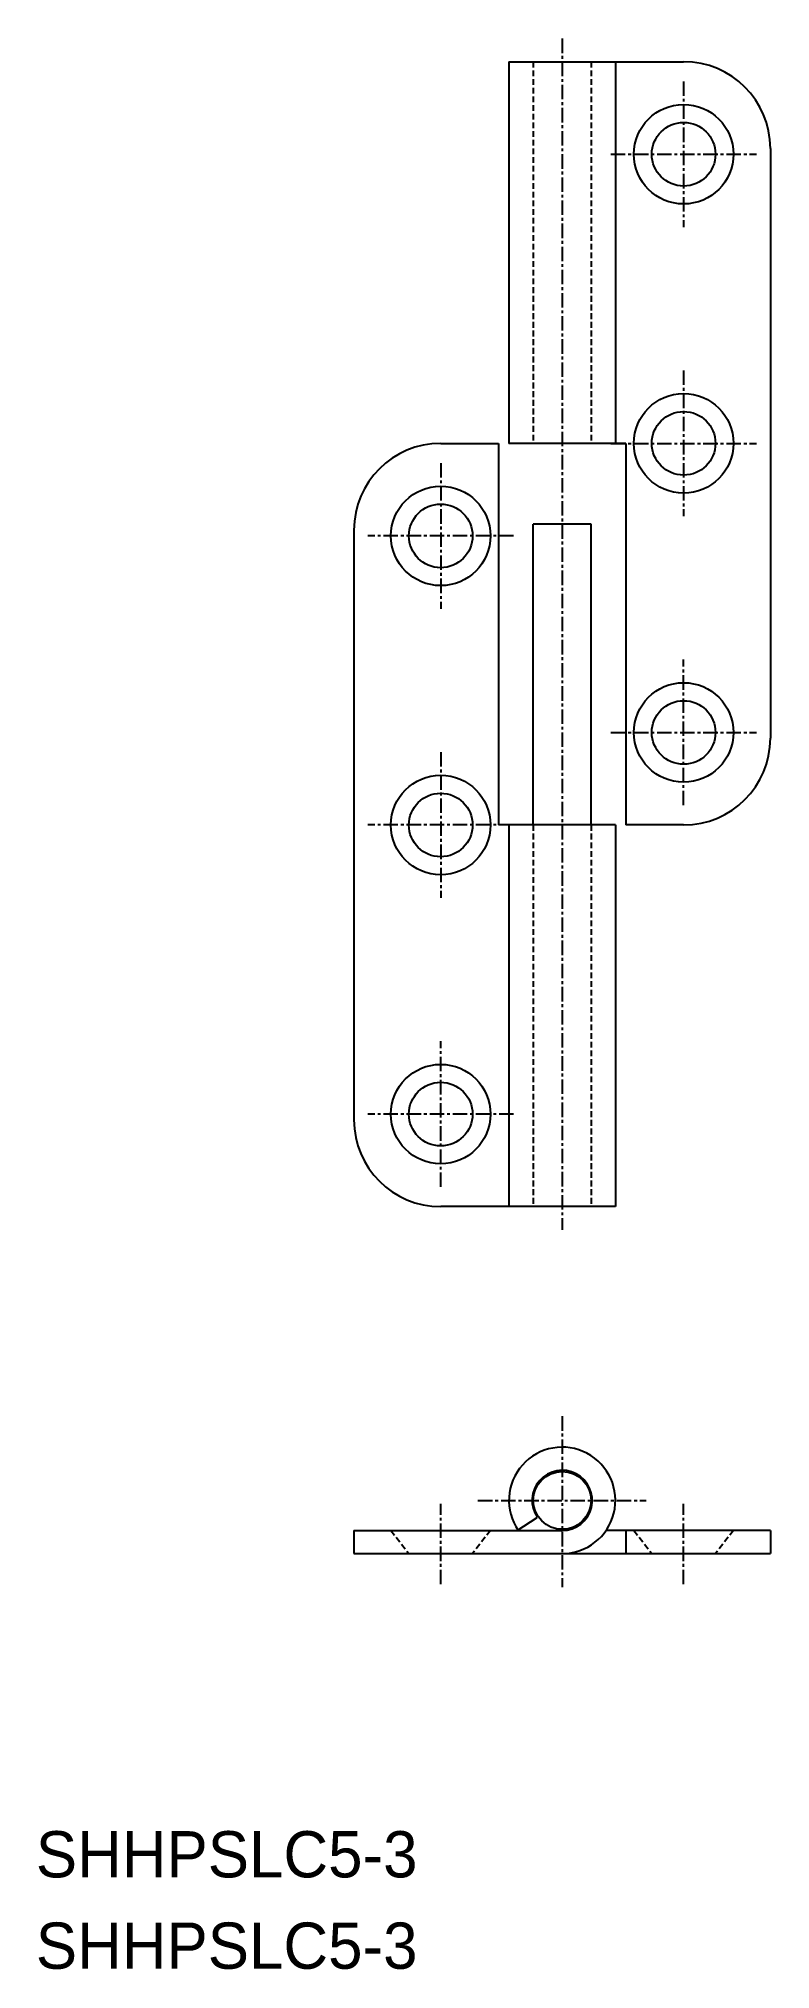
# Model space of a CAD drawing. Extents: x -16124 to -16061, y 1006 to 1173.
import ezdxf

# ---------------------------------------------------------------- set-up
doc = ezdxf.new("R2010")
doc.units = 0
doc.linetypes.add('CENTER', pattern=[2, 1.25, -0.25, 0.25, -0.25])
doc.linetypes.add('DASHED', pattern=[0.75, 0.5, -0.25])
doc.layers.get('0').update_dxf_attribs({"linetype": 'CONTINUOUS'})
doc.layers.add('CENTER', color=1, linetype='CENTER')

msp = doc.modelspace()

# ---------------------------------------------------------------- linework, layer by layer
at = {"color": 7, "linetype": 'CONTINUOUS'}
for p, q in [((-16083.67, 1170.64), (-16083.67, 1137.64)), ((-16083.67, 1170.64), (-16068.57, 1170.64)), ((-16074.47, 1170.64), (-16074.47, 1137.64)), ((-16061.07, 1163.14), (-16061.07, 1112.14)), ((-16089.57, 1137.64), (-16084.57, 1137.64)), ((-16084.57, 1137.64), (-16084.57, 1104.64)), ((-16073.57, 1137.64), (-16083.67, 1137.64)), ((-16073.57, 1137.64), (-16073.57, 1104.64)), ((-16076.57, 1130.64), (-16081.57, 1130.64)), ((-16081.57, 1104.64), (-16081.57, 1130.64)), ((-16076.57, 1104.64), (-16076.57, 1130.64)), ((-16097.07, 1130.14), (-16097.07, 1079.14)), ((-16074.47, 1104.64), (-16084.57, 1104.64)), ((-16083.67, 1104.64), (-16083.67, 1071.64)), ((-16074.47, 1104.64), (-16074.47, 1071.64)), ((-16068.57, 1104.64), (-16073.57, 1104.64)), ((-16074.47, 1071.64), (-16089.57, 1071.64)), ((-16097.07, 1043.64), (-16092.32, 1043.64)), ((-16097.07, 1043.64), (-16097.07, 1041.64)), ((-16086.82, 1043.64), (-16079.07, 1043.64)), ((-16082.95, 1043.64), (-16081.22, 1044.77)), ((-16073.57, 1043.64), (-16075.28, 1043.64)), ((-16071.32, 1043.64), (-16073.57, 1043.64)), ((-16073.57, 1043.64), (-16073.57, 1041.64)), ((-16061.07, 1043.64), (-16065.82, 1043.64)), ((-16061.07, 1043.64), (-16061.07, 1041.64)), ((-16097.07, 1041.64), (-16092.32, 1041.64)), ((-16086.82, 1041.64), (-16073.57, 1041.64)), ((-16073.57, 1041.64), (-16071.32, 1041.64)), ((-16065.82, 1041.64), (-16061.07, 1041.64))]:
    msp.add_line(p, q, dxfattribs=at)
at = {"color": 3, "linetype": 'DASHED'}
for p, q in [((-16081.57, 1170.64), (-16081.57, 1137.64)), ((-16076.57, 1170.64), (-16076.57, 1137.64)), ((-16081.57, 1104.64), (-16081.57, 1071.64)), ((-16076.57, 1104.64), (-16076.57, 1071.64)), ((-16093.87, 1043.64), (-16092.32, 1041.64)), ((-16085.27, 1043.64), (-16086.82, 1041.64)), ((-16072.87, 1043.64), (-16071.32, 1041.64)), ((-16064.27, 1043.64), (-16065.82, 1041.64))]:
    msp.add_line(p, q, dxfattribs=at)
at = {"linetype": 'CONTINUOUS'}
for p, q in [((-16092.32, 1043.64), (-16086.82, 1043.64)), ((-16065.82, 1043.64), (-16071.32, 1043.64)), ((-16092.32, 1041.64), (-16086.82, 1041.64)), ((-16071.32, 1041.64), (-16065.82, 1041.64))]:
    msp.add_line(p, q, dxfattribs=at)
at = {"color": 7, "linetype": 'CONTINUOUS'}
for centre, radius in [((-16068.57, 1162.64), 4.3), ((-16068.57, 1162.64), 2.75), ((-16068.57, 1137.64), 4.3), ((-16068.57, 1137.64), 2.75), ((-16089.57, 1129.64), 4.3), ((-16089.57, 1129.64), 2.75), ((-16068.57, 1112.64), 4.3), ((-16068.57, 1112.64), 2.75), ((-16089.57, 1104.64), 4.3), ((-16089.57, 1104.64), 2.75), ((-16089.57, 1079.64), 4.3), ((-16089.57, 1079.64), 2.75), ((-16079.07, 1046.24), 2.5)]:
    msp.add_circle(centre, radius, dxfattribs=at)
for centre, radius, start, end in [((-16068.57, 1163.14), 7.5, 0, 90), ((-16089.57, 1130.14), 7.5, 90, 180), ((-16068.57, 1112.14), 7.5, 270, 0), ((-16089.57, 1079.14), 7.5, 180, 270), ((-16079.07, 1046.24), 4.6, 270, 214.4173), ((-16079.07, 1046.24), 2.6, 270, 214.4173)]:
    msp.add_arc(centre, radius, start, end, dxfattribs=at)
at = {"layer": 'CENTER', "color": 1, "linetype": 'CENTER'}
for p, q in [((-16079.07, 1172.64), (-16079.07, 1069.64)), ((-16068.57, 1168.94), (-16068.57, 1156.34)), ((-16074.87, 1162.64), (-16062.27, 1162.64)), ((-16068.57, 1143.94), (-16068.57, 1131.34)), ((-16074.87, 1137.64), (-16062.27, 1137.64)), ((-16089.57, 1135.94), (-16089.57, 1123.34)), ((-16083.27, 1129.64), (-16095.87, 1129.64)), ((-16068.57, 1106.34), (-16068.57, 1118.94)), ((-16074.87, 1112.64), (-16062.27, 1112.64)), ((-16089.57, 1110.94), (-16089.57, 1098.34)), ((-16083.27, 1104.64), (-16095.87, 1104.64)), ((-16089.57, 1073.34), (-16089.57, 1085.94)), ((-16083.27, 1079.64), (-16095.87, 1079.64)), ((-16079.07, 1053.51), (-16079.07, 1038.73)), ((-16089.57, 1038.99), (-16089.57, 1045.94)), ((-16086.35, 1046.24), (-16071.81, 1046.24)), ((-16068.57, 1038.99), (-16068.57, 1045.94))]:
    msp.add_line(p, q, dxfattribs=at)

# ---------------------------------------------------------------- texts
at = {"color": 7, "linetype": 'CONTINUOUS'}
for p in [(-16124.57, 1013.64), (-16124.57, 1005.74)]:
    msp.add_text('SHHPSLC5-3', height=4, dxfattribs=at).set_placement(p)

doc.saveas('drawing.dxf')
